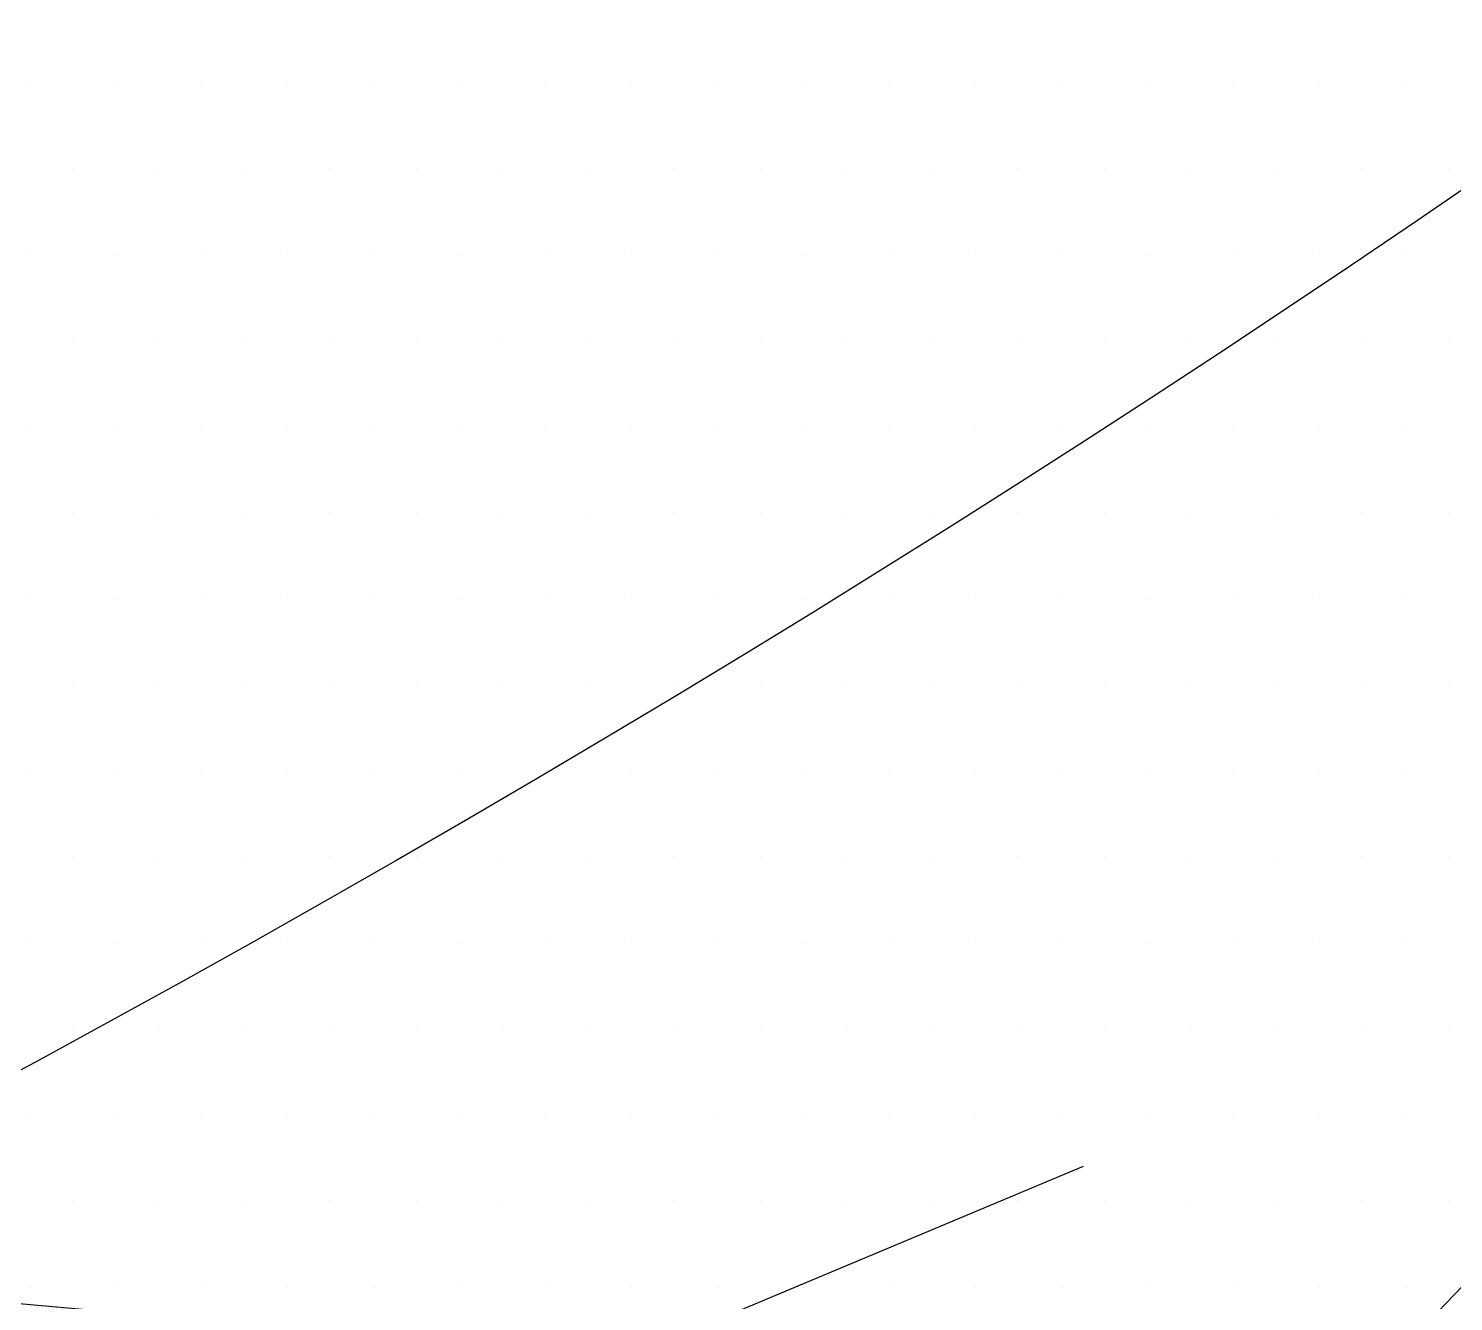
# Paper-space layout 'TOP_A1_00200_01-01-2017_MODELE' of a CAD drawing. Header units: millimetres. Extents: x -52 to 293, y -3 to 294.
# Drawn here: x 212.604 to 213.516, y 124.993 to 125.808 of the extents above; entities that cross this region are included whole.
import ezdxf

# ---------------------------------------------------------------- set-up
doc = ezdxf.new("R2010")
doc.units = ezdxf.units.MM
doc.header["$LTSCALE"] = 2
doc.linetypes.add('CACHEX2', pattern=[0.75, 0.5, -0.25])
for name, color, linetype in [('CALQUE_7', 4, 'Continuous'), ('CARTOUCHE', 7, 'Continuous'), ('rosace', 7, 'Continuous')]:
    doc.layers.add(name, color=color, linetype=linetype)

# ---------------------------------------------------------------- blocks, each defined once
blk = doc.blocks.new('A$C715108E3')
at = {"layer": 'CALQUE_7', "color": 131}
for p, q in [((0.5755, -20.8538), (0.5755, -20.8538)), ((0.6668, -20.8538), (0.6668, -20.8538)), ((0.7588, -20.8538), (0.7588, -20.8538)), ((0.8507, -20.8538), (0.8507, -20.8538)), ((0.9423, -20.8538), (0.9423, -20.8538)), ((1.034, -20.8538), (1.034, -20.8538)), ((1.1256, -20.8538), (1.1256, -20.8538)), ((1.2176, -20.8538), (1.2176, -20.8538)), ((1.3089, -20.8538), (1.3089, -20.8538)), ((1.4009, -20.8538), (1.4009, -20.8538)), ((1.4929, -20.8538), (1.4929, -20.8538)), ((1.5842, -20.8538), (1.5842, -20.8538)), ((1.6762, -20.8538), (1.6762, -20.8538)), ((1.7681, -20.8538), (1.7681, -20.8538)), ((1.8595, -20.8538), (1.8595, -20.8538)), ((1.9513, -20.8538), (1.9513, -20.8538)), ((2.0432, -20.8538), (2.0432, -20.8538)), ((0.6211, -20.9453), (0.6211, -20.9453)), ((0.7131, -20.9453), (0.7131, -20.9453)), ((0.8044, -20.9453), (0.8044, -20.9453)), ((0.8964, -20.9453), (0.8964, -20.9453)), ((0.988, -20.9453), (0.988, -20.9453)), ((1.0801, -20.9453), (1.0801, -20.9453)), ((1.1717, -20.9453), (1.1717, -20.9453)), ((1.2634, -20.9453), (1.2634, -20.9453)), ((1.3554, -20.9453), (1.3554, -20.9453)), ((1.4466, -20.9453), (1.4466, -20.9453)), ((1.5387, -20.9453), (1.5387, -20.9453)), ((1.6305, -20.9453), (1.6305, -20.9453)), ((1.7218, -20.9453), (1.7218, -20.9453)), ((1.8138, -20.9453), (1.8138, -20.9453)), ((1.9056, -20.9453), (1.9056, -20.9453)), ((1.9967, -20.9453), (1.9967, -20.9453)), ((2.0889, -20.9453), (2.0889, -20.9453)), ((0.5755, -21.0375), (0.5755, -21.0375)), ((0.6668, -21.0375), (0.6668, -21.0375)), ((0.7588, -21.0375), (0.7588, -21.0375)), ((0.8507, -21.0375), (0.8507, -21.0375)), ((0.9423, -21.0375), (0.9423, -21.0375)), ((1.034, -21.0375), (1.034, -21.0375)), ((1.1256, -21.0375), (1.1256, -21.0375)), ((1.2176, -21.0375), (1.2176, -21.0375)), ((1.3089, -21.0375), (1.3089, -21.0375)), ((1.4009, -21.0375), (1.4009, -21.0375)), ((1.4929, -21.0375), (1.4929, -21.0375)), ((1.5842, -21.0375), (1.5842, -21.0375)), ((1.6762, -21.0375), (1.6762, -21.0375)), ((1.7681, -21.0375), (1.7681, -21.0375)), ((1.8595, -21.0375), (1.8595, -21.0375)), ((1.9513, -21.0375), (1.9513, -21.0375)), ((2.0432, -21.0375), (2.0432, -21.0375)), ((0.6211, -21.1288), (0.6211, -21.1288)), ((0.7131, -21.1288), (0.7131, -21.1288)), ((0.8044, -21.1288), (0.8044, -21.1288)), ((0.8964, -21.1288), (0.8964, -21.1288)), ((0.988, -21.1288), (0.988, -21.1288)), ((1.0801, -21.1288), (1.0801, -21.1288)), ((1.1717, -21.1288), (1.1717, -21.1288)), ((1.2634, -21.1288), (1.2634, -21.1288)), ((1.3554, -21.1288), (1.3554, -21.1288)), ((1.4466, -21.1288), (1.4466, -21.1288)), ((1.5387, -21.1288), (1.5387, -21.1288)), ((1.6305, -21.1288), (1.6305, -21.1288)), ((1.7218, -21.1288), (1.7218, -21.1288)), ((1.8138, -21.1288), (1.8138, -21.1288)), ((1.9056, -21.1288), (1.9056, -21.1288)), ((1.9967, -21.1288), (1.9967, -21.1288)), ((2.0889, -21.1288), (2.0889, -21.1288)), ((0.5755, -21.2202), (0.5755, -21.2202)), ((0.6668, -21.2202), (0.6668, -21.2202)), ((0.7588, -21.2202), (0.7588, -21.2202)), ((0.8507, -21.2202), (0.8507, -21.2202)), ((0.9423, -21.2202), (0.9423, -21.2202)), ((1.034, -21.2202), (1.034, -21.2202)), ((1.1256, -21.2202), (1.1256, -21.2202)), ((1.2176, -21.2202), (1.2176, -21.2202)), ((1.3089, -21.2202), (1.3089, -21.2202)), ((1.4009, -21.2202), (1.4009, -21.2202)), ((1.4929, -21.2202), (1.4929, -21.2202)), ((1.5842, -21.2202), (1.5842, -21.2202)), ((1.6762, -21.2202), (1.6762, -21.2202)), ((1.7681, -21.2202), (1.7681, -21.2202)), ((1.8595, -21.2202), (1.8595, -21.2202)), ((1.9513, -21.2202), (1.9513, -21.2202)), ((2.0432, -21.2202), (2.0432, -21.2202)), ((0.6211, -21.3126), (0.6211, -21.3126)), ((0.7131, -21.3126), (0.7131, -21.3126)), ((0.8044, -21.3126), (0.8044, -21.3126)), ((0.8964, -21.3126), (0.8964, -21.3126)), ((0.988, -21.3126), (0.988, -21.3126)), ((1.0801, -21.3126), (1.0801, -21.3126)), ((1.1717, -21.3126), (1.1717, -21.3126)), ((1.2634, -21.3126), (1.2634, -21.3126)), ((1.3554, -21.3126), (1.3554, -21.3126)), ((1.4466, -21.3126), (1.4466, -21.3126)), ((1.5387, -21.3126), (1.5387, -21.3126)), ((1.6305, -21.3126), (1.6305, -21.3126)), ((1.7218, -21.3126), (1.7218, -21.3126)), ((1.8138, -21.3126), (1.8138, -21.3126)), ((1.9056, -21.3126), (1.9056, -21.3126)), ((1.9967, -21.3126), (1.9967, -21.3126)), ((2.0889, -21.3126), (2.0889, -21.3126)), ((0.5755, -21.4039), (0.5755, -21.4039)), ((0.6668, -21.4039), (0.6668, -21.4039)), ((0.7588, -21.4039), (0.7588, -21.4039)), ((0.8507, -21.4039), (0.8507, -21.4039)), ((0.9423, -21.4039), (0.9423, -21.4039)), ((1.034, -21.4039), (1.034, -21.4039)), ((1.1256, -21.4039), (1.1256, -21.4039)), ((1.2176, -21.4039), (1.2176, -21.4039)), ((1.3089, -21.4039), (1.3089, -21.4039)), ((1.4009, -21.4039), (1.4009, -21.4039)), ((1.4929, -21.4039), (1.4929, -21.4039)), ((1.5842, -21.4039), (1.5842, -21.4039)), ((1.6762, -21.4039), (1.6762, -21.4039)), ((1.7681, -21.4039), (1.7681, -21.4039)), ((1.8595, -21.4039), (1.8595, -21.4039)), ((1.9513, -21.4039), (1.9513, -21.4039)), ((2.0432, -21.4039), (2.0432, -21.4039)), ((0.6211, -21.4954), (0.6211, -21.4954)), ((0.7131, -21.4954), (0.7131, -21.4954)), ((0.8044, -21.4954), (0.8044, -21.4954)), ((0.8964, -21.4954), (0.8964, -21.4954)), ((0.988, -21.4954), (0.988, -21.4954)), ((1.0801, -21.4954), (1.0801, -21.4954)), ((1.1717, -21.4954), (1.1717, -21.4954)), ((1.2634, -21.4954), (1.2634, -21.4954)), ((1.3554, -21.4954), (1.3554, -21.4954)), ((1.4466, -21.4954), (1.4466, -21.4954)), ((1.5387, -21.4954), (1.5387, -21.4954)), ((1.6305, -21.4954), (1.6305, -21.4954)), ((1.7218, -21.4954), (1.7218, -21.4954)), ((1.8138, -21.4954), (1.8138, -21.4954)), ((1.9056, -21.4954), (1.9056, -21.4954)), ((1.9967, -21.4954), (1.9967, -21.4954)), ((2.0889, -21.4954), (2.0889, -21.4954)), ((0.5755, -21.5878), (0.5755, -21.5878)), ((0.6668, -21.5878), (0.6668, -21.5878)), ((0.7588, -21.5878), (0.7588, -21.5878)), ((0.8507, -21.5878), (0.8507, -21.5878)), ((0.9423, -21.5878), (0.9423, -21.5878)), ((1.034, -21.5878), (1.034, -21.5878)), ((1.1256, -21.5878), (1.1256, -21.5878)), ((1.2176, -21.5878), (1.2176, -21.5878)), ((1.3089, -21.5878), (1.3089, -21.5878)), ((1.4009, -21.5878), (1.4009, -21.5878)), ((1.4929, -21.5878), (1.4929, -21.5878)), ((1.5842, -21.5878), (1.5842, -21.5878)), ((1.6762, -21.5878), (1.6762, -21.5878)), ((1.7681, -21.5878), (1.7681, -21.5878)), ((1.8595, -21.5878), (1.8595, -21.5878)), ((1.9513, -21.5878), (1.9513, -21.5878)), ((2.0432, -21.5878), (2.0432, -21.5878)), ((0.6211, -21.6792), (0.6211, -21.6792)), ((0.7131, -21.6792), (0.7131, -21.6792)), ((0.8044, -21.6792), (0.8044, -21.6792)), ((0.8964, -21.6792), (0.8964, -21.6792)), ((0.988, -21.6792), (0.988, -21.6792)), ((1.0801, -21.6792), (1.0801, -21.6792)), ((1.1717, -21.6792), (1.1717, -21.6792)), ((1.2634, -21.6792), (1.2634, -21.6792)), ((1.3554, -21.6792), (1.3554, -21.6792)), ((1.4466, -21.6792), (1.4466, -21.6792)), ((1.5387, -21.6792), (1.5387, -21.6792)), ((1.6305, -21.6792), (1.6305, -21.6792)), ((1.7218, -21.6792), (1.7218, -21.6792)), ((1.8138, -21.6792), (1.8138, -21.6792)), ((1.9056, -21.6792), (1.9056, -21.6792)), ((1.9967, -21.6792), (1.9967, -21.6792)), ((2.0889, -21.6792), (2.0889, -21.6792)), ((0.5755, -21.7705), (0.5755, -21.7705)), ((0.6668, -21.7705), (0.6668, -21.7705)), ((0.7588, -21.7705), (0.7588, -21.7705)), ((0.8507, -21.7705), (0.8507, -21.7705)), ((0.9423, -21.7705), (0.9423, -21.7705)), ((1.034, -21.7705), (1.034, -21.7705)), ((1.1256, -21.7705), (1.1256, -21.7705)), ((1.2176, -21.7705), (1.2176, -21.7705)), ((1.3089, -21.7705), (1.3089, -21.7705)), ((1.4009, -21.7705), (1.4009, -21.7705)), ((1.4929, -21.7705), (1.4929, -21.7705)), ((1.5842, -21.7705), (1.5842, -21.7705)), ((1.6762, -21.7705), (1.6762, -21.7705)), ((1.7681, -21.7705), (1.7681, -21.7705)), ((1.8595, -21.7705), (1.8595, -21.7705)), ((1.9513, -21.7705), (1.9513, -21.7705)), ((2.0432, -21.7705), (2.0432, -21.7705)), ((0.6211, -21.8631), (0.6211, -21.8631)), ((0.7131, -21.8631), (0.7131, -21.8631)), ((0.8044, -21.8631), (0.8044, -21.8631)), ((0.8964, -21.8631), (0.8964, -21.8631)), ((0.988, -21.8631), (0.988, -21.8631)), ((1.0801, -21.8631), (1.0801, -21.8631)), ((1.1717, -21.8631), (1.1717, -21.8631)), ((1.2634, -21.8631), (1.2634, -21.8631)), ((1.3554, -21.8631), (1.3554, -21.8631)), ((1.4466, -21.8631), (1.4466, -21.8631)), ((1.5387, -21.8631), (1.5387, -21.8631)), ((1.6305, -21.8631), (1.6305, -21.8631)), ((1.7218, -21.8631), (1.7218, -21.8631)), ((1.8138, -21.8631), (1.8138, -21.8631)), ((1.9056, -21.8631), (1.9056, -21.8631)), ((1.9967, -21.8631), (1.9967, -21.8631)), ((2.0889, -21.8631), (2.0889, -21.8631)), ((0.5755, -21.9543), (0.5755, -21.9543)), ((0.6668, -21.9543), (0.6668, -21.9543)), ((0.7588, -21.9543), (0.7588, -21.9543)), ((0.8507, -21.9543), (0.8507, -21.9543)), ((0.9423, -21.9543), (0.9423, -21.9543)), ((1.034, -21.9543), (1.034, -21.9543)), ((1.1256, -21.9543), (1.1256, -21.9543)), ((1.2176, -21.9543), (1.2176, -21.9543)), ((1.3089, -21.9543), (1.3089, -21.9543)), ((1.4009, -21.9543), (1.4009, -21.9543)), ((1.4929, -21.9543), (1.4929, -21.9543)), ((1.5842, -21.9543), (1.5842, -21.9543)), ((1.6762, -21.9543), (1.6762, -21.9543)), ((1.7681, -21.9543), (1.7681, -21.9543)), ((1.8595, -21.9543), (1.8595, -21.9543)), ((1.9513, -21.9543), (1.9513, -21.9543)), ((2.0432, -21.9543), (2.0432, -21.9543)), ((0.6211, -22.0456), (0.6211, -22.0456)), ((0.7131, -22.0456), (0.7131, -22.0456)), ((0.8044, -22.0456), (0.8044, -22.0456)), ((0.8964, -22.0456), (0.8964, -22.0456)), ((0.988, -22.0456), (0.988, -22.0456)), ((1.0801, -22.0456), (1.0801, -22.0456)), ((1.1717, -22.0456), (1.1717, -22.0456)), ((1.2634, -22.0456), (1.2634, -22.0456)), ((1.3554, -22.0456), (1.3554, -22.0456)), ((1.4466, -22.0456), (1.4466, -22.0456)), ((1.5387, -22.0456), (1.5387, -22.0456)), ((1.6305, -22.0456), (1.6305, -22.0456)), ((1.7218, -22.0456), (1.7218, -22.0456)), ((1.8138, -22.0456), (1.8138, -22.0456)), ((1.9056, -22.0456), (1.9056, -22.0456)), ((1.9967, -22.0456), (1.9967, -22.0456)), ((2.0889, -22.0456), (2.0889, -22.0456)), ((0.5755, -22.1382), (0.5755, -22.1382)), ((0.6668, -22.1382), (0.6668, -22.1382)), ((0.7588, -22.1382), (0.7588, -22.1382)), ((0.8507, -22.1382), (0.8507, -22.1382)), ((0.9423, -22.1382), (0.9423, -22.1382)), ((1.034, -22.1382), (1.034, -22.1382)), ((1.1256, -22.1382), (1.1256, -22.1382)), ((1.2176, -22.1382), (1.2176, -22.1382)), ((1.3089, -22.1382), (1.3089, -22.1382)), ((1.4009, -22.1382), (1.4009, -22.1382)), ((1.4929, -22.1382), (1.4929, -22.1382)), ((1.5842, -22.1382), (1.5842, -22.1382)), ((1.6762, -22.1382), (1.6762, -22.1382)), ((1.7681, -22.1382), (1.7681, -22.1382)), ((1.8595, -22.1382), (1.8595, -22.1382)), ((1.9513, -22.1382), (1.9513, -22.1382)), ((2.0432, -22.1382), (2.0432, -22.1382))]:
    blk.add_line(p, q, dxfattribs=at)
blk.add_lwpolyline([(-5.0186, -17.1537), (-4.9784, -19.1278), (-5.3896, -19.2331), (-4.7123, -20.7884), (-8.4641, -25.8566), (-8.5996, -26.1134), (-8.0987, -26.1134), (-7.2053, -26.0731), (-6.6093, -26.0457), (-6.203, -25.613), (-3.9696, -22.5417), (-2.7917, -25.1531), (-2.6026, -25.1257), (-1.9525, -24.8418), (-1.3029, -24.5438), (-2.3854, -21.8923), (1.9656, -22.2806), (2.6017, -21.6183), (3.2786, -20.7927), (-3.3817, -20.0761), (-4.3053, -16.8895)], dxfattribs=at)
blk = doc.blocks.new('A$C581E6685')
at = {"layer": 'rosace', "color": 32, "linetype": 'CACHEX2', "ltscale": 1.5}
blk.add_ellipse((-38.0538, 23.8138), major_axis=(-19.0311, -3.534), ratio=0.590567, dxfattribs=at)
at = {"layer": 'rosace', "color": 32}
blk.add_ellipse((-37.6144, 23.8499), major_axis=(-13.5768, -4.2839), ratio=0.791971, dxfattribs=at)
at = {"layer": 'CARTOUCHE'}
blk.add_blockref('A$C715108E3', (-31.6739, 36.3189), dxfattribs=at)

psp = doc.layouts.new('TOP_A1_00200_01-01-2017_MODELE')

# ---------------------------------------------------------------- linework, layer by layer
at = {"layer": 'CARTOUCHE'}
psp.add_rational_spline([(193.99311, 140.73587), (193.99311, 129.84471), (193.99311, 118.95355), (193.99311, 115.11355), (197.83311, 115.11355), (243.37237, 115.11355), (288.91164, 115.11355), (292.75164, 115.11355), (292.75164, 118.95355), (292.75164, 129.84471), (292.75164, 140.73587), (292.75164, 144.57587), (288.91164, 144.57587), (243.37237, 144.57587), (197.83311, 144.57587), (193.99311, 144.57587), (193.99311, 140.73587)], [1, 1, 1, 0.707106781187, 1, 1, 1, 0.707106781187, 1, 1, 1, 0.707106781187, 1, 1, 1, 0.707106781187, 1], degree=2, knots=[0, 0, 0, 1, 1, 2.570796, 2.570796, 3.570796, 3.570796, 5.141593, 5.141593, 6.141593, 6.141593, 7.712389, 7.712389, 8.712389, 8.712389, 10.283185, 10.283185, 10.283185], dxfattribs=at)

# ---------------------------------------------------------------- block references
at = {"layer": 'CARTOUCHE', "xscale": 0.6, "yscale": 0.6, "zscale": 0.6}
psp.add_blockref('A$C581E6685', (231.26385, 116.49412), dxfattribs=at)

doc.saveas('drawing.dxf')
